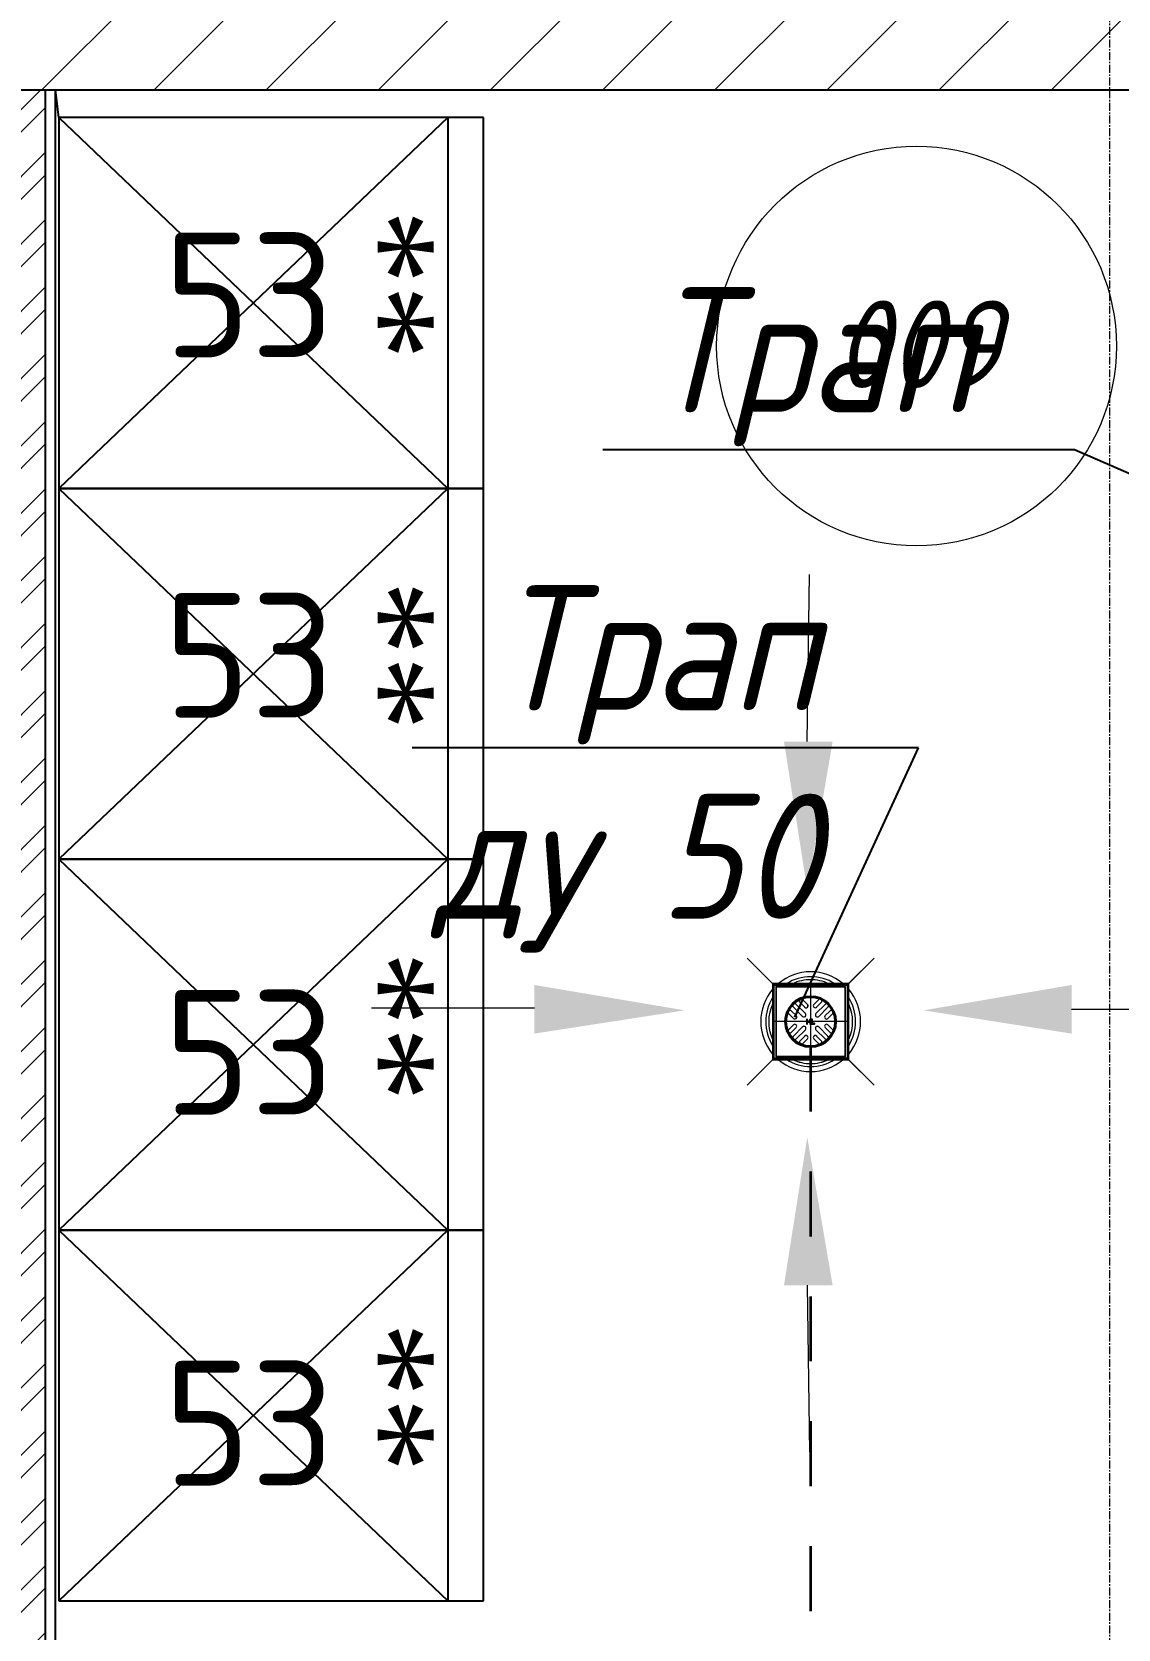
# Model space of a CAD drawing. Header units: millimetres. Extents: x -10178924 to 11692288, y -947381 to 58396.
# Drawn here: x 764879 to 767053, y -881852 to -878655 of the extents above; entities that cross this region are included whole.
import ezdxf
from ezdxf import colors
from ezdxf.entities.mleader import LeaderData, LeaderLine
from ezdxf.math import Vec2, Vec3

# ---------------------------------------------------------------- set-up
doc = ezdxf.new("R2010")
doc.units = ezdxf.units.MM
doc.linetypes.add('Dashed 1', pattern=[250, 130, -120])
doc.linetypes.add('осевая', pattern=[50.8, 31.75, -6.35, 6.35, -6.35])
for name, color, linetype, lineweight in [('!К3', 30, 'Continuous', 30), ('Перегородки', 162, 'Continuous', 9), ('Размеры осевые', 153, 'Continuous', 9), ('Сантех.оборуд НЕТ НА ТХ', 4, 'Continuous', 0), ('Сантехника', 7, 'Continuous', 18), ('Сантехнические приборы', 7, 'Continuous', 9), ('Стены.1', 7, 'Continuous', 25), ('Трубопроводы', 7, 'Continuous', 18), ('ШТРИХОВКА', 252, 'Continuous', 15)]:
    doc.layers.add(name, color=color, linetype=linetype, lineweight=lineweight)
for name, color, linetype in [('_надписи канализация', 7, 'Continuous'), ('PDF _Марки помещений', 5, 'Continuous'), ('ВК_Выноски', 7, 'Continuous'), ('Стены внутр.1', 7, 'Continuous'), ('ТХ пищеблок новое 12.09', 252, 'Continuous')]:
    doc.layers.add(name, color=color, linetype=linetype)
doc.styles.add('GOST-2.304_Type-B', font='GOST_Common.ttf')
doc.styles.add('ISOCPEUR', font='isocpeui.ttf', dxfattribs={"width": 0.9})
doc.styles.add('СГЕНЕРИР_СТИЛЬ_5', font='times.ttf')

# ---------------------------------------------------------------- blocks, each defined once
blk = doc.blocks.new('_None')
blk = doc.blocks.new('СНП_Трап с  вертикальным выпуском_ с горизонтальным выпуском_HL - DN50-V261-Этаж 01_Пищеблок')
at = {"layer": 'Сантехника'}
for p, q in [((-75, 75), (-75, -75)), ((-72.9, 72.9), (-75, 75)), ((75, 75), (-75, 75)), ((-72.9, -72.9), (-72.9, 72.9)), ((-72.9, 72.9), (72.9, 72.9)), ((-70, 70), (-70, -70)), ((-70, 70), (70, 70)), ((69, 69), (-69, 69)), ((-69, 69), (-69, -69)), ((69, -69), (69, 69)), ((70, -70), (70, 70)), ((75, 75), (72.9, 72.9)), ((72.9, 72.9), (72.9, -72.9)), ((75, -75), (75, 75)), ((-75, -75), (-72.9, -72.9)), ((-75, -75), (75, -75)), ((72.9, -72.9), (-72.9, -72.9)), ((-70, -70), (70, -70)), ((-69, -69), (69, -69)), ((75, -75), (72.9, -72.9))]:
    blk.add_line(p, q, dxfattribs=at)
for radius, start, end in [(100, 90, 130), (100, 50, 90), (100, 139.6052, 220.3948), (90, 90, 122.25), (84, 90, 115.3943), (90, 57.75, 90), (84, 64.6057, 90), (100, 319.6052, 40.3948), (90, 147.0711, 212.9289), (84, 154.5178, 204.8153), (90, 327.0711, 32.9289), (84, 335.1847, 25.4822), (100, 230, 270), (90, 237.75, 270), (84, 244.6057, 270), (84, 270, 295.3943), (90, 270, 302.25), (100, 270, 310)]:
    blk.add_arc((0, 0), radius, start, end, dxfattribs=at)
at = {"layer": 'Трубопроводы'}
for p, q in [((-10.6, 16.3), (-29, 34.6)), ((-21.2, 38.2), (-12, 29)), ((-6.4, 34.6), (-15.6, 43.8)), ((15.6, 43.8), (6.4, 34.6)), ((29, 34.6), (10.6, 16.3)), ((12, 29), (21.2, 38.2)), ((-43.8, 15.6), (-34.6, 6.4)), ((-29, 12), (-38.2, 21.2)), ((-34.6, 29), (-16.3, 10.6)), ((16.3, 10.6), (34.6, 29)), ((38.2, 21.2), (29, 12)), ((34.6, 6.4), (43.8, 15.6)), ((-43.8, -15.6), (-34.6, -6.4)), ((-29, -12), (-38.2, -21.2)), ((-34.6, -29), (-16.3, -10.6)), ((-10.6, -16.3), (-29, -34.6)), ((-21.2, -38.2), (-12, -29)), ((29, -34.6), (10.6, -16.3)), ((12, -29), (21.2, -38.2)), ((16.3, -10.6), (34.6, -29)), ((38.2, -21.2), (29, -12)), ((34.6, -6.4), (43.8, -15.6)), ((-6.4, -34.6), (-15.6, -43.8)), ((15.6, -43.8), (6.4, -34.6))]:
    blk.add_line(p, q, dxfattribs=at)
at = {"layer": 'Трубопроводы', "lineweight": 9}
for p, q in [((-8.2, 4.2), (-8.2, -4.3)), ((-6.4, 1.6), (-6.4, 4.2)), ((-2.7, 0.9), (-5.7, 0.9)), ((-1.9, 1.6), (-1.9, 4.2)), ((-0.2, -4.3), (-0.2, 4.2)), ((1.7, 4.2), (1.7, -4.3)), ((3.4, -2.5), (3.4, 4.2)), ((-6.4, -4.3), (-6.4, -1.6)), ((-5.7, -0.9), (-2.7, -0.9)), ((-1.9, -1.6), (-1.9, -4.3)), ((2.4, -5), (7.4, -5)), ((7.4, -3.2), (4.2, -3.2))]:
    blk.add_line(p, q, dxfattribs=at)
at = {"layer": 'Трубопроводы'}
for centre, start, end in [((-31.8, 31.8), 45, 225), ((-18.4, 41), 45, 225), ((-9.2, 31.8), 225, 45), ((9.2, 31.8), 135, 315), ((18.4, 41), 315, 135), ((31.8, 31.8), 315, 135), ((-41, 18.4), 45, 225), ((-31.8, 9.2), 225, 45), ((-13.4, 13.4), 225, 45), ((13.4, 13.4), 135, 315), ((31.8, 9.2), 135, 315), ((41, 18.4), 315, 135), ((-41, -18.4), 135, 315), ((-31.8, -31.8), 135, 315), ((-31.8, -9.2), 315, 135), ((-13.4, -13.4), 315, 135), ((-9.2, -31.8), 315, 135), ((9.2, -31.8), 45, 225), ((13.4, -13.4), 45, 225), ((31.8, -9.2), 45, 225), ((31.8, -31.8), 225, 45), ((41, -18.4), 225, 45), ((-18.4, -41), 135, 315), ((18.4, -41), 225, 45)]:
    blk.add_arc(centre, 4, start, end, dxfattribs=at)
at = {"layer": 'Трубопроводы', "lineweight": 9}
for centre, radius, start, end in [((-7.3, 4.2), 0.875, 0, 180), ((-5.7, 1.6), 0.75, 180, 270), ((-2.7, 1.6), 0.75, 270, 360), ((-1, 4.2), 0.875, 0, 180), ((2.5, 4.2), 0.875, 0, 180), ((-7.3, -4.3), 0.875, 180, 360), ((-5.7, -1.6), 0.75, 90, 180), ((-2.7, -1.6), 0.75, 0, 90), ((-1, -4.3), 0.875, 180, 360), ((2.4, -4.3), 0.75, 180, 270), ((4.2, -2.5), 0.75, 180, 270), ((7.4, -4.1), 0.875, 270, 90)]:
    blk.add_arc(centre, radius, start, end, dxfattribs=at)
blk = doc.blocks.new('A$C5282721b')
at = {"layer": 'Перегородки', "lineweight": 20, "true_color": 0x000000, "transparency": 33554687}
h = blk.add_hatch(dxfattribs=at)
h.set_pattern_fill('ANSI32', color=18, scale=10)
h.set_pattern_definition([(45, (-4577.43, 241515.3), (-67.35192, 67.35192), []), (45, (-4532.53, 241515.3), (-67.35192, 67.35192), [])])
h.paths.add_polyline_path([(45649.391, -161.943), (45649.391, -5470.839), (45649.391, -11596.906), (45769.391, -11596.906), (45769.391, -5905.801), (45769.391, -5905.801), (45769.391, -161.943)])
at = {"layer": 'ШТРИХОВКА', "ltscale": 100, "true_color": 0x000000, "transparency": 33554687}
h = blk.add_hatch(dxfattribs=at)
h.set_pattern_fill('ANSI31', color=18, scale=50)
h.set_pattern_definition([(45, (-79853.01, 26279.86), (-112.2532, 112.2532), [])])
h.paths.add_polyline_path([(54269.391, -3939.953), (54269.391, 398.057), (51072.983, 398.057), (51081.553, -161.943), (53709.571, -162.311), (53709.571, -3940.43)])
h.paths.add_polyline_path([(30340.503, -4591.943), (29940.503, -4591.943), (29940.683, -5161.423), (30340.683, -5161.423)])
h.paths.add_polyline_path([(29940.503, -3521.943), (30340.503, -3521.908), (30340.683, -162.311), (50990.793, -161.943), (51100, -161.943), (51100, 398.057), (29940.503, 398.057)])
at = {"color": 1, "transparency": 33554687}
blk.add_line((45795.973, -217.461), (45789.391, -161.943), dxfattribs=at)
at = {"layer": 'PDF _Марки помещений', "color": 18, "lineweight": 9, "true_color": 0x000000, "transparency": 33554687}
blk.add_circle((47512.864, -674.876), 400.064, dxfattribs=at)
at = {"layer": 'Перегородки', "color": 18, "lineweight": 25, "true_color": 0x000000, "transparency": 33554687}
for p, q in [((45769.391, -4091.299), (45769.391, -161.943)), ((45789.391, -4071.943), (45789.391, -161.943))]:
    blk.add_line(p, q, dxfattribs=at)
at = {"layer": 'Размеры осевые', "color": 251, "linetype": 'осевая', "ltscale": 0.5, "transparency": 33554687}
blk.add_line((47900, -19000), (47900, 1500), dxfattribs=at)
at = {"layer": 'Сантех.оборуд НЕТ НА ТХ', "color": 18, "true_color": 0x000000, "transparency": 33554559}
blk.add_lwpolyline([(47294.168, -1466.743), (47298.401, -1132.307)], dxfattribs=at)
at = {"layer": 'Сантех.оборуд НЕТ НА ТХ', "color": 18, "true_color": 0x000000, "transparency": 33554687}
for points in [[(47173.833, -1900.278), (47224.634, -1951.078), (47224.634, -2103.479), (47377.035, -2103.479), (47377.035, -1951.078), (47224.634, -1951.078)], [(47427.835, -1900.278), (47377.035, -1951.078)], [(47300.834, -1951.078), (47300.834, -2103.479)], [(47377.035, -2027.279), (47224.634, -2027.279)], [(47173.833, -2154.497), (47224.634, -2103.697)], [(47377.035, -2103.697), (47427.835, -2154.497)]]:
    blk.add_lwpolyline(points, dxfattribs=at)
at = {"layer": 'Сантехнические приборы', "color": 18, "true_color": 0x000000, "transparency": 33554559}
for points in [[(46748.064, -2000.452), (46422.096, -2000.452)], [(46748.064, -2000.452), (46422.096, -2000.452)], [(47823.338, -2002.568), (48153.54, -2002.568)], [(47823.338, -2002.568), (48153.54, -2002.568)], [(47294.168, -2555.022), (47298.401, -2889.457)], [(47294.168, -2555.022), (47298.401, -2889.457)]]:
    blk.add_lwpolyline(points, dxfattribs=at)
for points in [[(47247.601, -1466.743), (47294.168, -1763.078), (47344.968, -1466.743)], [(46748.064, -1953.885), (47048.633, -2004.685), (46748.064, -2051.252)], [(47823.338, -2051.252), (47527.003, -2004.685), (47823.338, -1953.885)], [(47247.601, -2555.022), (47294.168, -2258.687), (47344.968, -2555.022)]]:
    blk.add_solid(points, dxfattribs=at)
at = {"layer": 'Стены внутр.1', "color": 18, "linetype": 'Continuous', "true_color": 0x000000, "transparency": 33554687, "flags": 128}
blk.add_lwpolyline([(47625.225, -161.943), (47875.244, -161.943)], dxfattribs=at)
at = {"layer": 'Стены.1', "color": 18, "linetype": 'Continuous', "true_color": 0x000000, "transparency": 33554687, "flags": 128}
for points in [[(86.923, -161.943), (53709.391, -161.943)], [(31262.952, -161.943), (47875.244, -161.943)], [(47875.244, -161.943), (50863.596, -161.943)]]:
    blk.add_lwpolyline(points, dxfattribs=at)
at = {"layer": 'ТХ пищеблок новое 12.09', "linetype": 'Continuous', "transparency": 33554687}
for p, q in [((46574.418, -217.461), (45795.973, -959.863)), ((45795.973, -217.461), (46574.418, -959.863)), ((46645.973, -217.461), (45795.973, -217.461)), ((45795.973, -217.461), (45795.973, -959.863)), ((46574.418, -217.461), (46574.418, -959.863)), ((46645.973, -959.863), (46645.973, -217.461)), ((46645.973, -959.863), (46645.973, -217.461)), ((46574.418, -959.863), (45795.973, -1702.265)), ((45795.973, -959.863), (46574.418, -1702.265)), ((46645.973, -959.863), (45795.973, -959.863)), ((45795.973, -959.863), (45795.973, -1702.265)), ((45795.973, -959.863), (46645.973, -959.863)), ((46574.418, -959.863), (46574.418, -1702.265)), ((46645.973, -1702.265), (46645.973, -959.863)), ((46645.973, -1702.265), (46645.973, -959.863)), ((46574.418, -1702.265), (45795.973, -2444.666)), ((45795.973, -1702.265), (46574.418, -2444.666)), ((46645.973, -1702.265), (45795.973, -1702.265)), ((45795.973, -1702.265), (45795.973, -2444.666)), ((45795.973, -1702.265), (46645.973, -1702.265)), ((46574.418, -1702.265), (46574.418, -2444.666)), ((46645.973, -2444.666), (46645.973, -1702.265)), ((45795.973, -2444.666), (46645.973, -2444.666)), ((46574.418, -2444.666), (45795.973, -3187.068)), ((45795.973, -2444.666), (46574.418, -3187.068)), ((46645.973, -2444.666), (45795.973, -2444.666)), ((45795.973, -2444.666), (45795.973, -3187.068)), ((46574.418, -2444.666), (46574.418, -3187.068)), ((46645.973, -3187.068), (46645.973, -2444.666)), ((45795.973, -3187.068), (46645.973, -3187.068))]:
    blk.add_line(p, q, dxfattribs=at)
at = {"layer": 'Сантех.оборуд НЕТ НА ТХ', "color": 18, "true_color": 0x000000, "transparency": 33554687}
blk.add_blockref('СНП_Трап с  вертикальным выпуском_ с горизонтальным выпуском_HL - DN50-V261-Этаж 01_Пищеблок', (47300.984, -2027.279), dxfattribs=at)
at = {"layer": 'PDF _Марки помещений', "color": 18, "lineweight": 9, "true_color": 0x000000, "transparency": 33554687, "insert": (47349.89, -758.591), "char_height": 175, "attachment_point": 7, "style": 'ISOCPEUR'}
blk.add_mtext('009', dxfattribs=at)
at = {"layer": 'ТХ пищеблок новое 12.09', "transparency": 33554687, "style": 'СГЕНЕРИР_СТИЛЬ_5'}
for p in [(46634.227, -703.241), (46634.227, -1445.643), (46634.227, -2188.044), (46634.227, -2930.446)]:
    blk.add_text('**', height=200, rotation=90, dxfattribs=at).set_placement(p)
at = {"layer": 'ТХ пищеблок новое 12.09', "transparency": 33554687, "style": 'GOST-2.304_Type-B'}
for p in [(46006.602, -697.495), (46006.602, -1419.059), (46006.602, -2213.692), (46006.602, -2956.094)]:
    blk.add_text('53', height=250, dxfattribs=at).set_placement(p)

msp = doc.modelspace()

# ---------------------------------------------------------------- linework, layer by layer
at = {"layer": '!К3', "linetype": 'Dashed 1', "lineweight": 35}
msp.add_lwpolyline([(766437.9, -880686.1), (766437.9, -883032.3), (766264.6, -883206)], dxfattribs=at)
at = {"layer": '!К3', "lineweight": 40}
msp.add_circle((766437.9, -880636.1), 50, dxfattribs=at)
at = {"layer": 'Сантех.оборуд НЕТ НА ТХ', "color": 252, "true_color": 0x989898}
for points in [[(766310.9, -880509.1), (766361.7, -880559.9), (766361.7, -880712.3), (766514.1, -880712.3), (766514.1, -880559.9), (766361.7, -880559.9)], [(766564.9, -880509.1), (766514.1, -880559.9)], [(766437.9, -880559.9), (766437.9, -880712.3)], [(766514.1, -880636.1), (766361.7, -880636.1)], [(766310.9, -880763.3), (766361.7, -880712.5)], [(766514.1, -880712.5), (766564.9, -880763.3)]]:
    msp.add_lwpolyline(points, dxfattribs=at)

# ---------------------------------------------------------------- block references
msp.add_blockref('A$C5282721b', (719137, -878608.8))
at = {"layer": 'Сантех.оборуд НЕТ НА ТХ'}
msp.add_blockref('СНП_Трап с  вертикальным выпуском_ с горизонтальным выпуском_HL - DN50-V261-Этаж 01_Пищеблок', (766438, -880636.1), dxfattribs=at)

# ---------------------------------------------------------------- leaders
at = {"layer": '_надписи канализация', "lineweight": -2}
ml = msp.add_multileader_mtext('Standard', dxfattribs=at)
ml.set_content('\\A1;Приямок{\\Fisocp3|c204; }800{\\fArial|b0|i0|c204|p34;х}800х800(h)\\P{\\fArial|b0|i0|c204|p34;с\\Fisocp3|c204; }насосом дренажным {\\A0;\\H0.91667x;ГНОМ 10-10Г\\A1;\\H1.09091x; \\PN=1,1 кВт \\P (1 раб)\\Fisocp3|c204; \\fISOCPEUR|b0|i0|c204|p34;(закрыть рифленым железом)}', color=256, style='ISOCPEUR')
ml.set_leader_properties(lineweight=13)
ml.set_arrow_properties(name='NONE')
ml.build(insert=Vec2(0, 0))
ml.multileader.update_dxf_attribs({"text_left_attachment_type": 6, "text_right_attachment_type": 6, "dogleg_length": 100, "arrow_head_size": 300, "scale": 100})
ctx = ml.context
ctx.base_point, ctx.scale, ctx.char_height, ctx.arrow_head_size, ctx.landing_gap_size, ctx.plane_origin = Vec3(726724.9, -876080.2), 100, 250, 300, 0.09, Vec3(722250.4, -879799.4)
ctx.left_attachment, ctx.right_attachment, ctx.text_align_type = 6, 6, 1
notes = []
notes.append((ctx, [(0, (1, 1, 0), (726624.9, -876080.2), (1, 0), 100, [(1, [(727663, -882471)], 0, [])])]))
ctx.mtext.insert, ctx.mtext.width, ctx.mtext.alignment, ctx.mtext.flow_direction = Vec3(729650, -875755.2), 5926.326, 2, 5
at = {"layer": 'ВК_Выноски'}
ml = msp.add_multileader_mtext('Standard', dxfattribs=at)
ml.set_content('{\\C256;Душевой поддон в строительном исполнении}', color=7, style='ISOCPEUR')
ml.set_leader_properties(color=7, linetype='ByLayer', lineweight=-1)
ml.set_arrow_properties(name='NONE')
ml.build(insert=Vec2(0, 0))
ml.multileader.update_dxf_attribs({"text_left_attachment_type": 6, "text_right_attachment_type": 6, "dogleg_length": 0.36, "arrow_head_size": 300})
ctx = ml.context
ctx.base_point, ctx.char_height, ctx.arrow_head_size, ctx.landing_gap_size, ctx.plane_origin = Vec3(764862.4, -874550.9), 250, 300, 100, Vec3(785757.8, -902596.8)
ctx.left_attachment, ctx.right_attachment, ctx.text_align_type = 6, 6, 2
notes.append((ctx, [(1, (1, 1, 0), (767194.2, -874550.9), (-1, 0), 100.4, [(1, [(770674.6, -879093.7)], 0, [])])]))
ctx.mtext.insert, ctx.mtext.width, ctx.mtext.alignment, ctx.mtext.flow_direction = Vec3(766993.8, -874250.9), 1489.588, 3, 5
ml = msp.add_multileader_mtext('Standard', dxfattribs=at)
ml.set_content('{\\W0.9;опуск в подвал %%C50}', color=7, style='ISOCPEUR')
ml.set_leader_properties(color=7, linetype='ByLayer', lineweight=-1)
ml.set_arrow_properties(name='NONE')
ml.build(insert=Vec2(0, 0))
ml.multileader.update_dxf_attribs({"text_left_attachment_type": 6, "text_right_attachment_type": 6, "dogleg_length": 0.36, "arrow_head_size": 300})
ctx = ml.context
ctx.base_point, ctx.char_height, ctx.arrow_head_size, ctx.landing_gap_size, ctx.plane_origin = Vec3(765420, -877497), 250, 300, 100, Vec3(778893.8, -907595.7)
ctx.left_attachment, ctx.right_attachment, ctx.text_align_type = 6, 6, 2
notes.append((ctx, [(1, (1, 1, 0), (766783.8, -877497), (-1, 0), 100.4, [(1, [(769648.5, -882655), (769328.1, -880709.5)], 0, [])])]))
ctx.mtext.insert, ctx.mtext.width, ctx.mtext.alignment, ctx.mtext.flow_direction = Vec3(766583.5, -877197), 1489.588, 3, 5
ml = msp.add_multileader_mtext('Standard', dxfattribs=at)
ml.set_content('{\\W0.9;Трап}', color=7, style='ISOCPEUR')
ml.set_leader_properties(color=7, linetype='ByLayer', lineweight=-1)
ml.set_arrow_properties(name='NONE')
ml.build(insert=Vec2(0, 0))
ml.multileader.update_dxf_attribs({"text_left_attachment_type": 6, "text_right_attachment_type": 6, "dogleg_length": 0.36, "arrow_head_size": 300})
ctx = ml.context
ctx.base_point, ctx.char_height, ctx.arrow_head_size, ctx.landing_gap_size, ctx.plane_origin = Vec3(766039.7, -879491.3), 250, 300, 100, Vec3(779877.3, -907981.2)
ctx.left_attachment, ctx.right_attachment, ctx.text_align_type = 6, 6, 2
notes.append((ctx, [(1, (1, 1, 0), (766966.2, -879491.3), (-1, 0), 100.4, [(0, [(768177.6, -880020.6)], 0, [])])]))
ctx.mtext.insert, ctx.mtext.width, ctx.mtext.alignment, ctx.mtext.flow_direction = Vec3(766765.8, -879166.3), 1489.588, 3, 5
ml = msp.add_multileader_mtext('Standard', dxfattribs=at)
ml.set_content('{\\W0.9;Трап \\Pду 50}', color=7, style='ISOCPEUR')
ml.set_leader_properties(color=7, linetype='ByLayer', lineweight=-1)
ml.set_arrow_properties(name='NONE')
ml.build(insert=Vec2(0, 0))
ml.multileader.update_dxf_attribs({"text_left_attachment_type": 6, "text_right_attachment_type": 6, "dogleg_length": 0.36, "arrow_head_size": 300})
ctx = ml.context
ctx.base_point, ctx.char_height, ctx.arrow_head_size, ctx.landing_gap_size, ctx.plane_origin = Vec3(765582.9, -880088.1), 250, 300, 100, Vec3(779565.1, -908578)
ctx.left_attachment, ctx.right_attachment, ctx.text_align_type = 6, 6, 2
notes.append((ctx, [(1, (1, 1, 0), (766653.9, -880088.1), (-1, 0), 100.4, [(0, [(766406.2, -880626.9)], 0, [])])]))
ctx.mtext.insert, ctx.mtext.width, ctx.mtext.alignment, ctx.mtext.flow_direction = Vec3(766453.5, -879763.1), 1489.588, 3, 5
ml = msp.add_multileader_mtext('Standard', dxfattribs=at)
ml.set_content('{\\W0.9;опуск в подвал %%C50}', color=7, style='ISOCPEUR')
ml.set_leader_properties(color=7, linetype='ByLayer', lineweight=-1)
ml.set_arrow_properties(name='NONE')
ml.build(insert=Vec2(0, 0))
ml.multileader.update_dxf_attribs({"text_left_attachment_type": 6, "text_right_attachment_type": 6, "dogleg_length": 0.36, "arrow_head_size": 300})
ctx = ml.context
ctx.base_point, ctx.char_height, ctx.arrow_head_size, ctx.landing_gap_size, ctx.plane_origin = Vec3(762708.9, -880965.5), 250, 300, 100, Vec3(775120.7, -911294.7)
ctx.left_attachment, ctx.right_attachment, ctx.text_align_type = 6, 6, 2
notes.append((ctx, [(1, (1, 1, 0), (764072.7, -880965.5), (-1, 0), 100.4, [(0, [(766067, -884132.7)], 0, [])])]))
ctx.mtext.insert, ctx.mtext.width, ctx.mtext.alignment, ctx.mtext.flow_direction = Vec3(763872.4, -880665.5), 1489.588, 3, 5
at = {"layer": 'ВК_Выноски', "lineweight": -2}
ml = msp.add_multileader_mtext('Standard', dxfattribs=at)
ml.set_content('Канализационная станция\\P SANICUBIC CLASSIC IP68', color=256, style='ISOCPEUR')
ml.set_leader_properties(lineweight=13)
ml.build(insert=Vec2(0, 0))
ml.multileader.update_dxf_attribs({"text_left_attachment_type": 6, "text_right_attachment_type": 6, "dogleg_length": 1, "arrow_head_size": 300, "scale": 100})
ctx = ml.context
ctx.base_point, ctx.scale, ctx.char_height, ctx.arrow_head_size, ctx.landing_gap_size, ctx.plane_origin = Vec3(753004.1, -880992.7, -0.1), 100, 250, 300, 0.09, Vec3(756446.9, -883897.6, -0.1)
ctx.left_attachment, ctx.right_attachment, ctx.text_align_type = 6, 6, 1
notes.append((ctx, [(1, (1, 1, 0), (757018.6, -880992.7, -0.1), (-1, 0), 100, [(0, [(758206.2, -882846.5, -0.1)], 0, [])])]))
ctx.mtext.insert, ctx.mtext.width, ctx.mtext.alignment, ctx.mtext.flow_direction = Vec3(754837.2, -880692.7, -0.1), 218673.814, 2, 5
for ctx, leaders in notes:
    for number, flags, end, landing, length, lines in leaders:
        leader = LeaderData()
        leader.index, (leader.has_last_leader_line, leader.has_dogleg_vector, leader.attachment_direction) = number, flags
        leader.last_leader_point, leader.dogleg_vector, leader.dogleg_length = Vec3(end), Vec3(landing), length
        for number, points, colour, breaks in lines:
            line = LeaderLine()
            line.index, line.vertices, line.color, line.breaks = number, Vec3.list(points), colors.encode_raw_color(colour), breaks
            leader.lines.append(line)
        ctx.leaders.append(leader)

doc.saveas('drawing.dxf')
